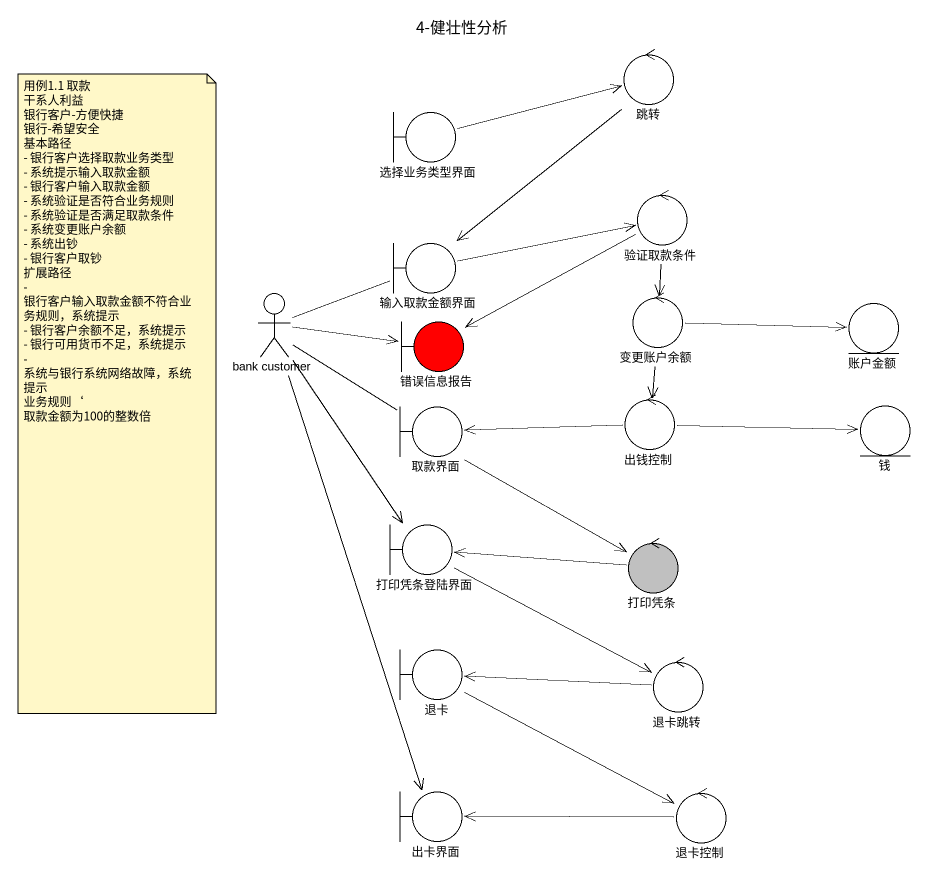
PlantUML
@startuml
title 4-健壮性分析
control 跳转
boundary 选择业务类型界面
control 验证取款条件
boundary 输入取款金额界面
actor "bank customer" as bank_customer
control 变更账户余额
entity 账户金额
boundary 错误信息报告 #FF0000
boundary 取款界面
control 出钱控制
entity 钱
boundary 打印凭条登陆界面
control 打印凭条 #C0C0C0
boundary 退卡
control 退卡跳转
boundary 出卡界面
control 退卡控制
跳转 --> 输入取款金额界面
选择业务类型界面 -right-> 跳转
验证取款条件 --> 变更账户余额
验证取款条件 -left-> 错误信息报告
输入取款金额界面 -right-> 验证取款条件
bank_customer -right- 输入取款金额界面
bank_customer -right-> 错误信息报告
bank_customer -right- 取款界面
bank_customer --> 打印凭条登陆界面
bank_customer --> 出卡界面
变更账户余额 -right-> 账户金额
变更账户余额 --> 出钱控制
取款界面 --> 打印凭条
出钱控制 -left-> 取款界面
出钱控制 -right-> 钱
打印凭条登陆界面 -right-> 退卡跳转
打印凭条 -left-> 打印凭条登陆界面
退卡 -right-> 退卡控制
退卡跳转 -left-> 退卡
退卡控制 -left-> 出卡界面
note as N1
  用例1.1 取款
  干系人利益
  银行客户-方便快捷
  银行-希望安全
  基本路径
  - 银行客户选择取款业务类型
  - 系统提示输入取款金额
  - 银行客户输入取款金额
  - 系统验证是否符合业务规则
  - 系统验证是否满足取款条件
  - 系统变更账户余额
  - 系统出钞
  - 银行客户取钞
  扩展路径
  - 银行客户输入取款金额不符合业务规则，系统提示
  - 银行客户余额不足，系统提示
  - 银行可用货币不足，系统提示
  - 系统与银行系统网络故障，系统提示
  业务规则‘
  取款金额为100的整数倍
end note
@enduml
